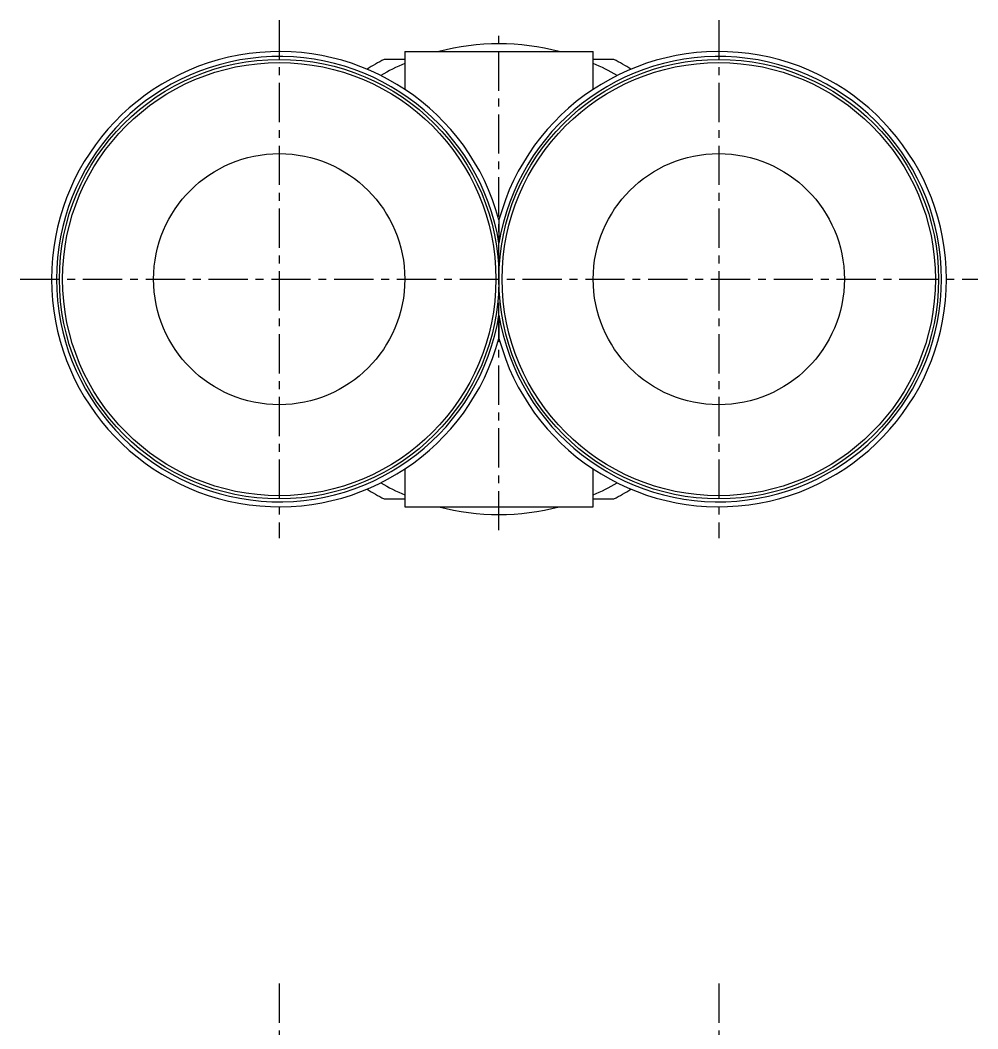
# Model space of a CAD drawing. Extents: x -1 to 104, y -14 to 81.
# Drawn here: x 23.56 to 54.06, y 48.7 to 80.83 of the extents above; entities that cross this region are included whole.
import ezdxf

# ---------------------------------------------------------------- set-up
doc = ezdxf.new("R2010")
doc.units = 0
doc.linetypes.add('CENTER', pattern=[2, 1.25, -0.25, 0.25, -0.25])
doc.layers.get('0').update_dxf_attribs({"linetype": 'CONTINUOUS'})
doc.layers.add('CENTER', color=1, linetype='CENTER')

msp = doc.modelspace()

# ---------------------------------------------------------------- linework, layer by layer
at = {"color": 7, "linetype": 'CONTINUOUS'}
for p, q in [((35.814, 79.828), (41.814, 79.828)), ((35.814, 79.828), (35.814, 78.625)), ((41.814, 78.625), (41.814, 79.828)), ((35.814, 79.578), (35.152, 79.578)), ((42.476, 79.578), (41.814, 79.578)), ((38.814, 74.465), (38.814, 73.721)), ((38.814, 71.435), (38.814, 70.691)), ((35.814, 66.531), (35.814, 65.328)), ((41.814, 65.328), (41.814, 66.531)), ((35.152, 65.578), (35.814, 65.578)), ((41.814, 65.578), (42.476, 65.578)), ((35.814, 65.328), (41.814, 65.328))]:
    msp.add_line(p, q, dxfattribs=at)
for centre, radius in [((31.814, 72.578), 7), ((31.814, 72.578), 6.9), ((45.814, 72.578), 7), ((45.814, 72.578), 6.9), ((31.814, 72.578), 4), ((45.814, 72.578), 4)]:
    msp.add_circle(centre, radius, dxfattribs=at)
for centre, radius, start, end in [((38.814, 72.578), 7.5, 75.1649, 104.8351), ((31.814, 72.578), 7.25, 15.0902, 344.9098), ((45.814, 72.578), 7.25, 195.0902, 164.9098), ((31.814, 72.578), 7.093, 9.2773, 350.7227), ((38.814, 72.578), 7.9, 117.6158, 122.1461), ((38.814, 72.578), 7.5, 113.5782, 120.1182), ((45.814, 72.578), 7.093, 189.2773, 170.7227), ((38.814, 72.578), 7.5, 59.8818, 66.4218), ((38.814, 72.578), 7.9, 57.8546, 62.3842), ((38.814, 72.578), 7.9, 237.8539, 242.3842), ((38.814, 72.578), 7.5, 239.8818, 246.4218), ((38.814, 72.578), 7.5, 293.5782, 300.1182), ((38.814, 72.578), 7.9, 297.6158, 302.1454), ((38.814, 72.578), 7.5, 255.1649, 284.8351)]:
    msp.add_arc(centre, radius, start, end, dxfattribs=at)
at = {"layer": 'CENTER', "color": 1, "linetype": 'CENTER'}
for p, q in [((31.814, 80.828), (31.814, 64.328)), ((45.814, 80.828), (45.814, 64.328)), ((38.814, 64.578), (38.814, 80.578)), ((23.564, 72.578), (54.064, 72.578)), ((31.814, 50.142), (31.814, 28.042)), ((45.814, 50.142), (45.814, 28.042))]:
    msp.add_line(p, q, dxfattribs=at)

doc.saveas('drawing.dxf')
